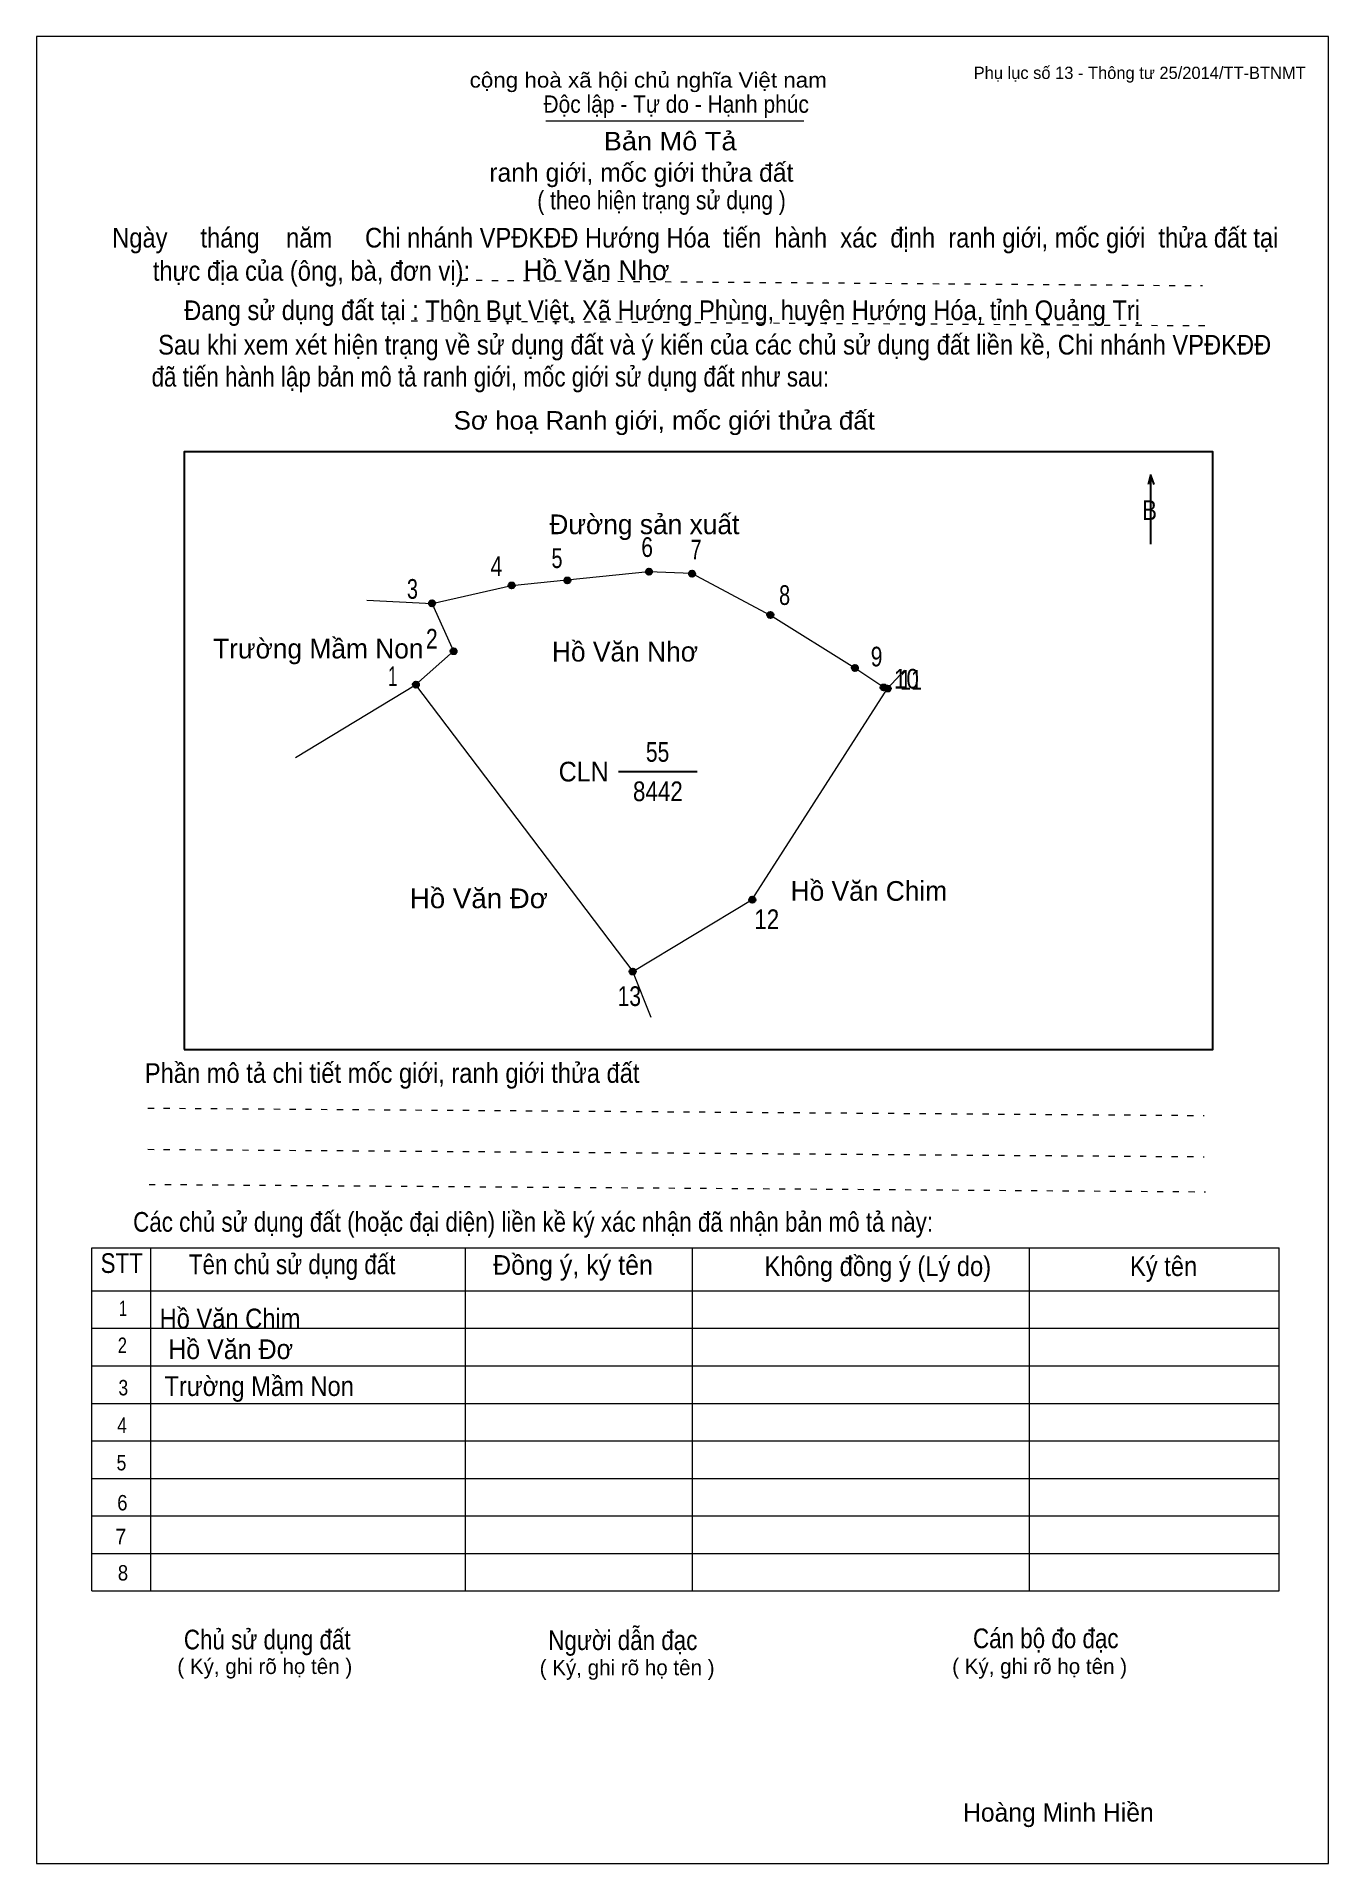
# Model space of a CAD drawing. Header units: centimetres. Extents: x 0 to 21, y 0 to 29.7.
import ezdxf
from ezdxf.enums import TextEntityAlignment as Align

# ---------------------------------------------------------------- set-up
doc = ezdxf.new("R2010")
doc.units = ezdxf.units.CM
doc.header["$LTSCALE"] = 0.13
doc.linetypes.add('DOTTED', pattern=[1.5, 0.3, -1.2])
for name, color, linetype, lineweight in [('1', 7, 'Continuous', 13), ('32', 7, 'Continuous', 25), ('33', 7, 'Continuous', 25), ('6', 7, 'Continuous', 13), ('62', 7, 'Continuous', 13)]:
    doc.layers.add(name, color=color, linetype=linetype, lineweight=lineweight)
doc.layers.add('34', color=7, linetype='Continuous')
doc.layers.add('63', color=7, linetype='Continuous')

msp = doc.modelspace()

# ---------------------------------------------------------------- hatches: boundary and pattern name
at = {"layer": '32'}
for points in [[(7.7728, 20.7763, 1), (7.6728, 20.7763, 1)], [(8.677, 20.8571, 1), (8.577, 20.8571, 1)], [(10.0031, 21.0003, 1), (9.9031, 21.0003, 1)], [(10.7059, 20.9676, 1), (10.6059, 20.9676, 1)], [(6.4801, 20.4858, 1), (6.3801, 20.4858, 1)], [(11.9784, 20.2963, 1), (11.8784, 20.2963, 1)], [(6.8288, 19.707, 1), (6.7288, 19.707, 1)], [(13.3526, 19.4349, 1), (13.2526, 19.4349, 1)], [(6.2157, 19.1645, 1), (6.1157, 19.1645, 1)], [(13.8189, 19.1182, 1), (13.7189, 19.1182, 1)], [(13.8843, 19.101, 1), (13.7843, 19.101, 1)], [(11.6844, 15.6677, 1), (11.5844, 15.6677, 1)], [(9.7411, 14.5003, 1), (9.6411, 14.5003, 1)]]:
    msp.add_hatch(color=256, dxfattribs=at).paths.add_polyline_path(points)

# ---------------------------------------------------------------- linework, layer by layer
at = {"layer": '1'}
msp.add_lwpolyline([(21, 0), (21, 29.7), (0, 29.7), (0, 0)], close=True, dxfattribs=at)
at = {"layer": '32'}
for centre in [(7.7228, 20.7763), (8.627, 20.8571), (9.9531, 21.0003), (10.6559, 20.9676), (6.4301, 20.4858), (11.9284, 20.2963), (6.7788, 19.707), (13.3026, 19.4349), (6.1657, 19.1645), (13.7689, 19.1182), (13.8343, 19.101), (11.6344, 15.6677), (9.6911, 14.5003)]:
    msp.add_circle(centre, 0.05, dxfattribs=at)
at = {"layer": '33'}
msp.add_line((9.46, 17.75), (10.74, 17.75), dxfattribs=at)
at = {"layer": '6'}
for p, q in [((6.43, 20.48), (5.37, 20.53)), ((13.83, 19.1), (14.11, 19.4)), ((4.21, 17.98), (6.16, 19.16)), ((6.16, 19.16), (9.69, 14.5)), ((9.99, 13.75), (9.69, 14.5))]:
    msp.add_line(p, q, dxfattribs=at)
for points in [[(13.83, 19.1), (13.77, 19.12), (13.3, 19.43), (11.93, 20.29), (10.65, 20.97), (9.95, 21), (8.62, 20.86), (7.72, 20.77), (6.43, 20.48)], [(6.43, 20.48), (6.78, 19.71), (6.16, 19.16)], [(9.69, 14.5), (11.63, 15.67), (13.83, 19.1)]]:
    msp.add_lwpolyline(points, dxfattribs=at)
at = {"layer": '62'}
for p, q in [((8.28, 28.33), (12.47, 28.33)), ((0.9, 10.01), (20.2, 10.01)), ((0.9, 4.43), (0.9, 10.01)), ((1.86, 4.43), (1.86, 10.01)), ((6.97, 4.43), (6.97, 9.99)), ((10.66, 4.43), (10.66, 9.99)), ((16.14, 4.43), (16.14, 10.01)), ((20.2, 4.43), (20.2, 10.01)), ((0.9, 9.31), (20.2, 9.31)), ((0.9, 8.7), (20.2, 8.7)), ((0.9, 8.09), (20.2, 8.09)), ((0.9, 7.48), (20.2, 7.48)), ((0.9, 6.87), (20.2, 6.87)), ((0.9, 6.26), (20.2, 6.26)), ((0.9, 5.65), (20.2, 5.65)), ((0.9, 5.04), (20.2, 5.04)), ((0.9, 4.43), (20.2, 4.43))]:
    msp.add_line(p, q, dxfattribs=at)
at = {"layer": '62', "linetype": 'DOTTED'}
for p, q in [((6.89, 25.74), (18.95, 25.65)), ((6.09, 25.08), (19.04, 25)), ((1.81, 12.28), (18.98, 12.16)), ((1.81, 11.61), (18.98, 11.49)), ((1.83, 11.04), (19, 10.92))]:
    msp.add_line(p, q, dxfattribs=at)
at = {"layer": '62', "lineweight": 25}
for p, q in [((18.11, 22.58), (18.11, 21.45)), ((18.11, 22.57), (18.07, 22.42)), ((18.11, 22.57), (18.16, 22.42))]:
    msp.add_line(p, q, dxfattribs=at)
msp.add_lwpolyline([(2.4, 13.23), (19.12, 13.23), (19.12, 22.95), (2.4, 22.95)], close=True, dxfattribs=at)

# ---------------------------------------------------------------- texts
at = {"layer": '32'}
for s, width, p in [('6', 0.8, (9.925, 21.24)), ('7', 0.75, (10.72, 21.2)), ('4', 0.8, (7.475, 20.93)), ('5', 0.75, (8.46, 21.06)), ('3', 0.75, (6.11, 20.56)), ('8', 0.75, (12.16, 20.46)), ('2', 0.8, (6.425, 19.75)), ('9', 0.8, (13.655, 19.46)), ('1', 0.65, (5.79, 19.14)), ('10', 0.85, (14.14, 19.1)), ('11', 0.75, (14.215, 19.08)), ('12', 0.85, (11.87, 15.19)), ('13', 0.8, (9.635, 13.94))]:
    msp.add_text(s, height=0.32, dxfattribs=dict(at, width=width)).set_placement(p, align=Align.CENTER)
at = {"layer": '33'}
for s, p in [('Hồ Văn Nhơ', (9.1, 25.74)), ('Đường sản xuất', (9.88, 21.61)), ('Trường Mầm Non', (4.58, 19.59)), ('Hồ Văn Nhơ', (9.565, 19.54)), ('Hồ Văn Chim', (13.53, 15.65))]:
    msp.add_text(s, height=0.32, dxfattribs=at).set_placement(p, align=Align.CENTER)
for s, width, p in [('55', 0.8, (10.095, 17.91)), ('8442', 0.85, (10.1, 17.27)), ('Hồ Văn Đơ', 1.05, (7.19, 15.53))]:
    msp.add_text(s, height=0.32, dxfattribs=dict(at, width=width)).set_placement(p, align=Align.CENTER)
at = {"layer": '33', "width": 0.95}
msp.add_text('CLN', height=0.32, dxfattribs=at).set_placement((9.3, 17.59), align=Align.RIGHT)
at = {"layer": '34'}
for s, width, p in [('Hồ Văn Chim', 0.9, (2, 8.7)), ('Hồ Văn Đơ', 0.95, (2.14, 8.2)), ('Trường Mầm Non', 0.9, (2.08, 7.6))]:
    msp.add_text(s, height=0.32, dxfattribs=dict(at, width=width)).set_placement(p)
at = {"layer": '62'}
for s, height, width, p in [('cộng hoà xã hội chủ nghĩa Việt nam', 0.2474, 1.1, (7.04, 28.87)), ('Độc lập - Tự do - Hạnh phúc', 0.2828, 0.9, (8.24, 28.46)), ('Bản Mô Tả', 0.3, 1.1, (9.22, 27.85)), ('( theo hiện trạng sử dụng )', 0.3, 0.85, (8.14, 26.89)), ('Ngày     tháng    năm     Chi nhánh VPĐKĐĐ Hướng Hóa  tiến  hành  xác  định  ranh giới, mốc giới  thửa đất tại ', 0.32, 0.9, (1.23, 26.27)), ('thực địa của (ông, bà, đơn vị): ', 0.32, 0.9, (1.89, 25.73)), ('Đang sử dụng đất tại : Thôn Bụt Việt, Xã Hướng Phùng, huyện Hướng Hóa, tỉnh Quảng Trị', 0.32, 0.9, (2.4, 25.09)), (' Sau khi xem xét hiện trạng về sử dụng đất và ý kiến của các chủ sử dụng đất liền kề, Chi nhánh VPĐKĐĐ ', 0.32, 0.9, (1.87, 24.53)), ('đã tiến hành lập bản mô tả ranh giới, mốc giới sử dụng đất như sau:', 0.32, 0.85, (1.87, 24.01)), ('Sơ hoạ Ranh giới, mốc giới thửa đất', 0.3, 1.05, (6.78, 23.31)), ('B', 0.32, 0.85, (17.97, 21.84)), ('Phần mô tả chi tiết mốc giới, ranh giới thửa đất ', 0.32, 0.9, (1.76, 12.69)), ('Các chủ sử dụng đất (hoặc đại diện) liền kề ký xác nhận đã nhận bản mô tả này:', 0.32, 0.85, (1.57, 10.27))]:
    msp.add_text(s, height=height, dxfattribs=dict(at, width=width)).set_placement(p)
msp.add_text('ranh giới, mốc giới thửa đất', height=0.3, dxfattribs=at).set_placement((7.36, 27.34))
for s, height, width, p in [('STT', 0.32, 0.85, (1.385, 9.6)), ('Tên chủ sử dụng đất', 0.32, 0.85, (4.155, 9.58)), ('Đồng ý, ký tên', 0.32, 0.95, (8.72, 9.57)), ('Không đồng ý (Lý do)', 0.32, 0.9, (13.675, 9.55)), ('Ký tên', 0.32, 0.9, (18.32, 9.55)), ('1', 0.25, 0.7, (1.405, 8.9)), ('2', 0.25, 0.8, (1.395, 8.3)), ('3', 0.25, 0.85, (1.41, 7.61)), ('4', 0.25, 0.85, (1.39, 7)), ('5', 0.25, 0.85, (1.38, 6.39)), ('6', 0.25, 0.9, (1.395, 5.74)), ('7', 0.25, 0.95, (1.37, 5.19)), ('8', 0.25, 0.9, (1.405, 4.6)), ('Người dẫn đạc', 0.32, 0.85, (9.53, 3.47)), ('Chủ sử dụng đất', 0.32, 0.85, (3.75, 3.48)), ('Cán bộ đo đạc', 0.32, 0.85, (16.405, 3.5))]:
    msp.add_text(s, height=height, dxfattribs=dict(at, width=width)).set_placement(p, align=Align.CENTER)
for p in [(3.71, 3.08), (9.6, 3.06), (16.305, 3.08)]:
    msp.add_text('( Ký, ghi rõ họ tên )', height=0.25, dxfattribs=at).set_placement(p, align=Align.CENTER)
at = {"layer": '63'}
msp.add_text('Phụ lục số 13 - Thông tư 25/2014/TT-BTNMT', height=0.2, dxfattribs=at).set_placement((20.63, 29.01), align=Align.RIGHT)
msp.add_text('Hoàng Minh Hiền', height=0.3, dxfattribs=at).set_placement((16.61, 0.68), align=Align.CENTER)

doc.saveas('drawing.dxf')
